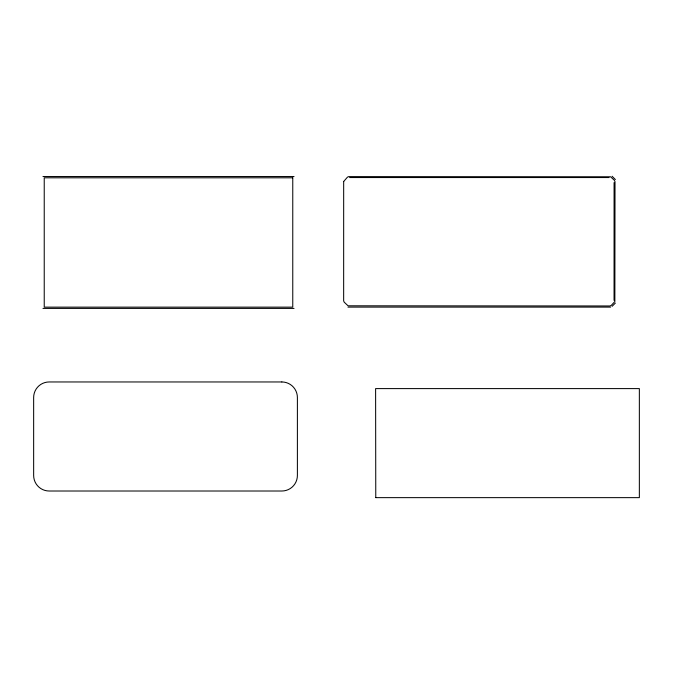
<?xml version="1.0" encoding="UTF-8"?>
<svg xmlns="http://www.w3.org/2000/svg" width="673" height="673" viewBox="0 0 673 673"><rect width="100%" height="100%" fill="white"/><g stroke="black" fill="none" stroke-linecap="round" stroke-linejoin="round"><path stroke-width="1.01" d="M614.054 300.335L614.087 182.602M375.61 497.641L639.35 497.641L639.35 388.599L375.61 388.599L375.77 497.482M612.102 306.333L615.383 303.052M610.689 307.107L347.975 307.107M42.971 176.536L294.034 176.536M349.64 177.554L609.031 177.554M42.971 308.402L294.034 308.402M612.102 176.25L615.383 179.531M343.676 181.483L343.659 300.89L344.189 302.152L348.05 305.803L609.94 305.963L611.21 305.433L614.853 301.563L615.013 181.693L614.483 180.431L610.621 176.78L348.732 176.62L347.461 177.15L343.676 181.483M292.763 177.807L44.233 177.807L44.233 307.14L292.763 307.14L292.763 177.807M281.852 381.961L49.196 381.961A15.546 15.546 0 0 0 33.65 397.507L33.65 475.466A15.546 15.546 0 0 0 49.196 491.012L281.852 491.012A15.546 15.546 0 0 0 297.39 475.466L297.39 397.507A15.546 15.546 0 0 0 281.852 381.961"/></g></svg>
